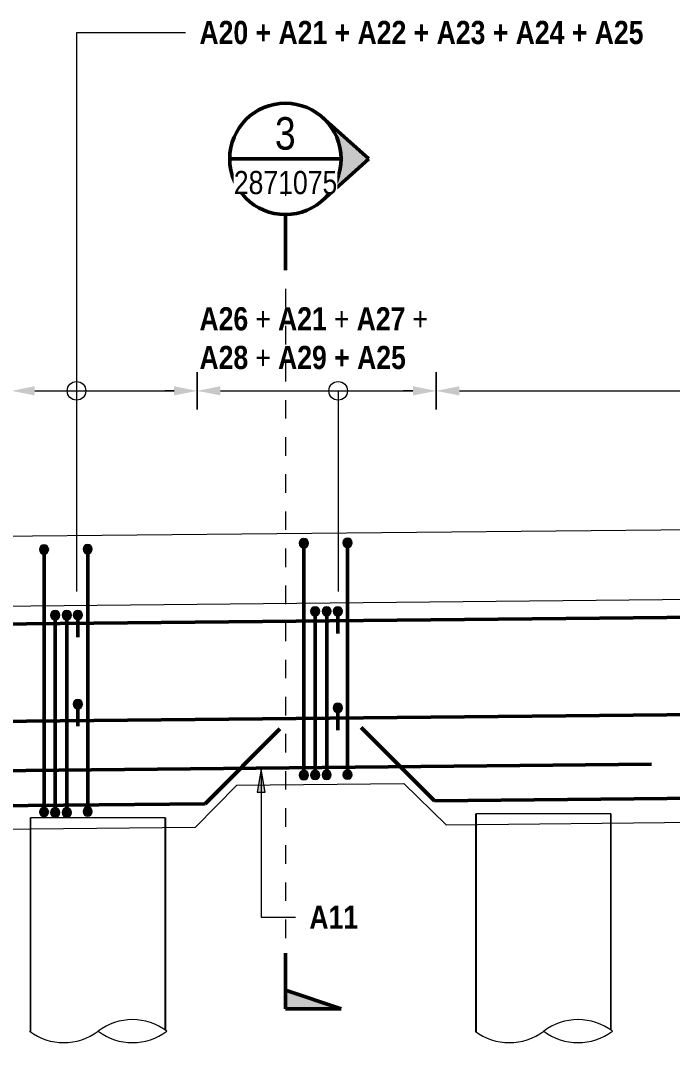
# Model space of a CAD drawing. Header units: metres. Extents: x 1652 to 1749, y -583 to 22.
# Drawn here: x 1698.56 to 1702.07, y 16.6 to 22.13 of the extents above; entities that cross this region are included whole.
import ezdxf

# ---------------------------------------------------------------- set-up
doc = ezdxf.new("R2010")
doc.units = ezdxf.units.M
doc.linetypes.add('Dot_Section Line', pattern=[0.02, 0, -0.02])
doc.linetypes.add('JacobsDash', pattern=[0.0045, 0.003, -0.0015])
for name, color, linetype, lineweight in [('BRIDGE-ABUTMENT-CONC', 7, 'Continuous', 50), ('D-BDGE', 7, 'Continuous', 13), ('D-BDGE-FLOOR', 7, 'Continuous', 50), ('D-BDGE-FNDN-LINES-18-HID', 7, 'JacobsDash', 18), ('D-BDGE-FNDN-PILE-CONC', 7, 'Continuous', 50), ('D-BDGE-LINE', 7, 'Continuous', 9), ('D-ENHA-ANNO-TEXT', 7, 'Continuous', 9), ('D-ENHA-GEN-LINE', 7, 'Continuous', 9), ('D-ENHA-TEXT', 7, 'Continuous', 9)]:
    doc.layers.add(name, color=color, linetype=linetype, lineweight=lineweight)
doc.styles.add('Arial Narrow', font='ARIALN.TTF', dxfattribs={"height": 0.125})
doc.styles.add('Arial Narrow_1', font='ARIALN.TTF', dxfattribs={"height": 0.175})
doc.styles.add('Arial Narrow_B', font='ARIALNB.TTF', dxfattribs={"height": 0.125})

# ---------------------------------------------------------------- blocks, each defined once
blk = doc.blocks.new('01_SFO_FRP_Pile_CastInPlace_CS - CAST-IN-PLACE PILE - 0750-V11-DRG-1075 - ABUTMENT A ELEVATION REINFORCEMENT')
at = {"layer": 'D-BDGE-FNDN-LINES-18-HID'}
for p, q in [((1658.1367, 17.7924), (1658.1367, 17.8497)), ((1658.1367, 17.8497), (1658.1374, 17.8497)), ((1658.8637, 17.8497), (1658.8643, 17.8497)), ((1658.8643, 17.8497), (1658.8643, 17.7996))]:
    blk.add_line(p, q, dxfattribs=at)
at = {"layer": 'D-BDGE-FNDN-PILE-CONC', "lineweight": 18}
for p, q in [((1658.8636, 17.8497), (1658.1374, 17.8497)), ((1658.1374, 17.8497), (1658.1374, 16.6746)), ((1658.8636, 16.6831), (1658.8636, 17.8497)), ((1658.1367, 16.6751), (1658.1367, 17.7923)), ((1658.8643, 17.7996), (1658.8643, 16.6827))]:
    blk.add_line(p, q, dxfattribs=at)
blk = doc.blocks.new('01_SFO_FRP_Pile_CastInPlace_CS - CAST-IN-PLACE PILE - 0750-V12-DRG-1075 - ABUTMENT A ELEVATION REINFORCEMENT')
at = {"layer": 'D-BDGE-FNDN-LINES-18-HID'}
for p, q in [((1655.7367, 17.7685), (1655.7367, 17.8278)), ((1655.7367, 17.8278), (1655.7373, 17.8278)), ((1656.4634, 17.8278), (1656.4641, 17.8278)), ((1656.4641, 17.8278), (1656.4641, 17.7757))]:
    blk.add_line(p, q, dxfattribs=at)
at = {"layer": 'D-BDGE-FNDN-PILE-CONC', "lineweight": 18}
for p, q in [((1656.4634, 17.8278), (1655.7374, 17.8278)), ((1655.7374, 17.8278), (1655.7374, 16.6745)), ((1656.4634, 16.6832), (1656.4634, 17.8278)), ((1655.7367, 16.675), (1655.7367, 17.7684)), ((1656.4641, 17.7757), (1656.4641, 16.6828))]:
    blk.add_line(p, q, dxfattribs=at)
blk = doc.blocks.new('CS_DET_Pile-Column_BreakLine - CS_Tubular BreakLine-5900672-DRG-1075 - ABUTMENT A ELEVATION REINFORCEMENT')
at = {"layer": 'D-BDGE-LINE', "lineweight": 18}
for centre, start, end in [((1654.6974, 16.4329), 52.9573, 127.0427), ((1654.3274, 16.9232), 232.9573, 307.0427), ((1654.6974, 16.9232), 232.9573, 307.0427)]:
    blk.add_arc(centre, 0.3071, start, end, dxfattribs=at)
blk = doc.blocks.new('CS_DET_Rebar Combined - Multiple Bar-6455306-DRG-1075 - ABUTMENT A ELEVATION REINFORCEMENT')
at = {"layer": 'D-BDGE-LINE'}
for points in [[(1655.8704, 18.8948), (1655.8769, 18.8957), (1655.8829, 18.8982), (1655.8881, 18.9022), (1655.8921, 18.9073), (1655.8946, 18.9134), (1655.8954, 18.9198), (1655.8946, 18.9263), (1655.8921, 18.9323), (1655.8881, 18.9375), (1655.8829, 18.9415), (1655.8769, 18.944), (1655.8704, 18.9448), (1655.8639, 18.944), (1655.8579, 18.9415), (1655.8527, 18.9375), (1655.8488, 18.9323), (1655.8463, 18.9263), (1655.8454, 18.9198), (1655.8463, 18.9134), (1655.8488, 18.9073), (1655.8527, 18.9022), (1655.8579, 18.8982), (1655.8639, 18.8957)], [(1655.8704, 17.8311), (1655.8769, 17.832), (1655.8829, 17.8344), (1655.8881, 17.8384), (1655.8921, 17.8436), (1655.8946, 17.8496), (1655.8953, 17.8569), (1655.8946, 17.8626), (1655.8921, 17.8686), (1655.8881, 17.8738), (1655.8829, 17.8778), (1655.8769, 17.8802), (1655.8704, 17.8811), (1655.8639, 17.8802), (1655.8579, 17.8778), (1655.8527, 17.8738), (1655.8488, 17.8686), (1655.8463, 17.8626), (1655.8454, 17.8561), (1655.8463, 17.8496), (1655.8488, 17.8436), (1655.8527, 17.8384), (1655.8579, 17.8344), (1655.8639, 17.832)]]:
    blk.add_hatch(color=256, dxfattribs=at).paths.add_polyline_path(points)
at = {"layer": 'D-BDGE-LINE', "lineweight": 50}
blk.add_line((1655.8704, 17.8811), (1655.8704, 18.8948), dxfattribs=at)
at = {"layer": 'D-BDGE-LINE'}
for centre, start, end in [((1655.8704, 18.9198), 90, 270), ((1655.8704, 18.9198), 270, 90), ((1655.8704, 17.8561), 90, 270), ((1655.8704, 17.8561), 270, 90)]:
    blk.add_arc(centre, 0.025, start, end, dxfattribs=at)
blk = doc.blocks.new('CS_DET_Rebar Combined - Multiple Bar-6455354-DRG-1075 - ABUTMENT A ELEVATION REINFORCEMENT')
at = {"layer": 'D-BDGE-LINE'}
for points in [[(1655.9329, 18.8955), (1655.9394, 18.8963), (1655.9454, 18.8988), (1655.9506, 18.9028), (1655.9546, 18.908), (1655.9571, 18.914), (1655.9579, 18.9205), (1655.9571, 18.9269), (1655.9546, 18.933), (1655.9506, 18.9381), (1655.9454, 18.9421), (1655.9394, 18.9446), (1655.9329, 18.9455), (1655.9264, 18.9446), (1655.9204, 18.9421), (1655.9152, 18.9381), (1655.9113, 18.933), (1655.9088, 18.9269), (1655.9079, 18.9205), (1655.9088, 18.914), (1655.9113, 18.908), (1655.9152, 18.9028), (1655.9204, 18.8988), (1655.9264, 18.8963)], [(1655.9329, 17.8311), (1655.9394, 17.832), (1655.9454, 17.8344), (1655.9506, 17.8384), (1655.9546, 17.8436), (1655.9571, 17.8496), (1655.9578, 17.8569), (1655.9571, 17.8626), (1655.9546, 17.8686), (1655.9506, 17.8738), (1655.9454, 17.8778), (1655.9394, 17.8802), (1655.9329, 17.8811), (1655.9264, 17.8802), (1655.9204, 17.8778), (1655.9152, 17.8738), (1655.9113, 17.8686), (1655.9088, 17.8626), (1655.9079, 17.8561), (1655.9088, 17.8496), (1655.9113, 17.8436), (1655.9152, 17.8384), (1655.9204, 17.8344), (1655.9264, 17.832)]]:
    blk.add_hatch(color=256, dxfattribs=at).paths.add_polyline_path(points)
at = {"layer": 'D-BDGE-LINE', "lineweight": 50}
blk.add_line((1655.9329, 17.8811), (1655.9329, 18.8955), dxfattribs=at)
at = {"layer": 'D-BDGE-LINE'}
for centre, start, end in [((1655.9329, 18.9205), 90, 270), ((1655.9329, 18.9205), 270, 90), ((1655.9329, 17.8561), 90, 270), ((1655.9329, 17.8561), 270, 90)]:
    blk.add_arc(centre, 0.025, start, end, dxfattribs=at)
blk = doc.blocks.new('CS_DET_Rebar Combined - Multiple Bar-6094156-DRG-1075 - ABUTMENT A ELEVATION REINFORCEMENT')
at = {"layer": 'D-BDGE-LINE'}
blk.add_hatch(color=256, dxfattribs=at).paths.add_polyline_path([(1654.4029, 18.8761), (1654.4094, 18.877), (1654.4154, 18.8795), (1654.4206, 18.8835), (1654.4246, 18.8886), (1654.4271, 18.8947), (1654.4279, 18.9011), (1654.4271, 18.9076), (1654.4246, 18.9136), (1654.4206, 18.9188), (1654.4154, 18.9228), (1654.4094, 18.9253), (1654.4029, 18.9261), (1654.3964, 18.9253), (1654.3904, 18.9228), (1654.3852, 18.9188), (1654.3813, 18.9136), (1654.3788, 18.9076), (1654.3779, 18.9011), (1654.3788, 18.8947), (1654.3813, 18.8886), (1654.3852, 18.8835), (1654.3904, 18.8795), (1654.3964, 18.877)])
at = {"layer": 'D-BDGE-LINE', "lineweight": 50}
blk.add_line((1654.4029, 18.7811), (1654.4029, 18.8761), dxfattribs=at)
at = {"layer": 'D-BDGE-LINE'}
for start, end in [(90, 270), (270, 90)]:
    blk.add_arc((1654.4029, 18.9011), 0.025, start, end, dxfattribs=at)
blk = doc.blocks.new('CS_DET_Rebar Combined - Multiple Bar-6452772-DRG-1075 - ABUTMENT A ELEVATION REINFORCEMENT')
at = {"layer": 'D-BDGE-LINE'}
for points in [[(1657.2104, 19.2832), (1657.2179, 19.2845), (1657.2229, 19.2866), (1657.2281, 19.2905), (1657.2321, 19.2957), (1657.2346, 19.3018), (1657.2354, 19.3082), (1657.2346, 19.3147), (1657.2321, 19.3207), (1657.2281, 19.3259), (1657.2229, 19.3299), (1657.2169, 19.3324), (1657.2104, 19.3332), (1657.2039, 19.3324), (1657.1979, 19.3299), (1657.1927, 19.3259), (1657.1888, 19.3207), (1657.1863, 19.3147), (1657.1854, 19.3082), (1657.1863, 19.3018), (1657.1888, 19.2957), (1657.1927, 19.2905), (1657.1979, 19.2866), (1657.2039, 19.2841)], [(1657.2104, 18.0331), (1657.2169, 18.034), (1657.2229, 18.0365), (1657.2281, 18.0404), (1657.2321, 18.0456), (1657.2346, 18.0516), (1657.2354, 18.0581), (1657.2346, 18.0646), (1657.2321, 18.0706), (1657.2281, 18.0758), (1657.2229, 18.0798), (1657.2169, 18.0823), (1657.2104, 18.0831), (1657.2039, 18.0823), (1657.1979, 18.0798), (1657.1927, 18.0758), (1657.1888, 18.0706), (1657.1863, 18.0646), (1657.1854, 18.0581), (1657.1863, 18.0516), (1657.1888, 18.0456), (1657.1927, 18.0404), (1657.1979, 18.0365), (1657.2039, 18.034)]]:
    blk.add_hatch(color=256, dxfattribs=at).paths.add_polyline_path(points)
at = {"layer": 'D-BDGE-LINE', "lineweight": 50}
blk.add_line((1657.2104, 18.0831), (1657.2104, 19.2832), dxfattribs=at)
at = {"layer": 'D-BDGE-LINE'}
for centre, start, end in [((1657.2104, 19.3082), 90, 270), ((1657.2104, 19.3082), 270, 90), ((1657.2104, 18.0581), 90, 270), ((1657.2104, 18.0581), 270, 90)]:
    blk.add_arc(centre, 0.025, start, end, dxfattribs=at)
blk = doc.blocks.new('CS_DET_Rebar Combined - Multiple Bar-6451897-DRG-1075 - ABUTMENT A ELEVATION REINFORCEMENT')
at = {"layer": 'D-BDGE-LINE'}
for points in [[(1657.2704, 18.9161), (1657.2769, 18.917), (1657.2829, 18.9194), (1657.2881, 18.9234), (1657.2921, 18.9286), (1657.2946, 18.9346), (1657.2954, 18.9411), (1657.2941, 18.9486), (1657.2921, 18.9536), (1657.2881, 18.9588), (1657.2829, 18.9628), (1657.2769, 18.9652), (1657.2704, 18.9661), (1657.2639, 18.9652), (1657.2579, 18.9628), (1657.2527, 18.9588), (1657.2488, 18.9536), (1657.2463, 18.9476), (1657.2454, 18.9411), (1657.2463, 18.9346), (1657.2488, 18.9286), (1657.2527, 18.9234), (1657.2579, 18.9194), (1657.2639, 18.917)], [(1657.2704, 18.0337), (1657.2769, 18.0346), (1657.2829, 18.0371), (1657.2881, 18.041), (1657.2921, 18.0462), (1657.2946, 18.0522), (1657.2954, 18.0587), (1657.2946, 18.0652), (1657.2921, 18.0712), (1657.2881, 18.0764), (1657.2829, 18.0804), (1657.2769, 18.0829), (1657.2704, 18.0837), (1657.2639, 18.0829), (1657.2579, 18.0804), (1657.2527, 18.0764), (1657.2488, 18.0712), (1657.2463, 18.0652), (1657.2454, 18.0587), (1657.2463, 18.0522), (1657.2488, 18.0462), (1657.2527, 18.041), (1657.2579, 18.0371), (1657.2639, 18.0346)]]:
    blk.add_hatch(color=256, dxfattribs=at).paths.add_polyline_path(points)
at = {"layer": 'D-BDGE-LINE', "lineweight": 50}
blk.add_line((1657.2704, 18.0837), (1657.2704, 18.9161), dxfattribs=at)
at = {"layer": 'D-BDGE-LINE'}
for centre, start, end in [((1657.2704, 18.9411), 90, 270), ((1657.2704, 18.9411), 270, 90), ((1657.2704, 18.0587), 90, 270), ((1657.2704, 18.0587), 270, 90)]:
    blk.add_arc(centre, 0.025, start, end, dxfattribs=at)
blk = doc.blocks.new('CS_DET_Rebar Combined - Multiple Bar-6451927-DRG-1075 - ABUTMENT A ELEVATION REINFORCEMENT')
at = {"layer": 'D-BDGE-LINE'}
for points in [[(1657.3329, 18.9161), (1657.3394, 18.917), (1657.3454, 18.9194), (1657.3506, 18.9234), (1657.3546, 18.9286), (1657.3571, 18.9346), (1657.3579, 18.9411), (1657.3566, 18.9486), (1657.3546, 18.9536), (1657.3506, 18.9588), (1657.3454, 18.9628), (1657.3394, 18.9652), (1657.3329, 18.9661), (1657.3264, 18.9652), (1657.3204, 18.9628), (1657.3152, 18.9588), (1657.3113, 18.9536), (1657.3088, 18.9476), (1657.3079, 18.9411), (1657.3088, 18.9346), (1657.3113, 18.9286), (1657.3152, 18.9234), (1657.3204, 18.9194), (1657.3264, 18.917)], [(1657.3329, 18.0343), (1657.3394, 18.0352), (1657.3454, 18.0377), (1657.3506, 18.0417), (1657.3546, 18.0468), (1657.3571, 18.0529), (1657.3579, 18.0593), (1657.3571, 18.0658), (1657.3546, 18.0718), (1657.3506, 18.077), (1657.3454, 18.081), (1657.3394, 18.0835), (1657.3329, 18.0843), (1657.3264, 18.0835), (1657.3204, 18.081), (1657.3152, 18.077), (1657.3113, 18.0718), (1657.3088, 18.0658), (1657.3079, 18.0593), (1657.3088, 18.0529), (1657.3113, 18.0468), (1657.3152, 18.0417), (1657.3204, 18.0377), (1657.3264, 18.0352)]]:
    blk.add_hatch(color=256, dxfattribs=at).paths.add_polyline_path(points)
at = {"layer": 'D-BDGE-LINE', "lineweight": 50}
blk.add_line((1657.3329, 18.0843), (1657.3329, 18.9161), dxfattribs=at)
at = {"layer": 'D-BDGE-LINE'}
for centre, start, end in [((1657.3329, 18.9411), 90, 270), ((1657.3329, 18.9411), 270, 90), ((1657.3329, 18.0593), 90, 270), ((1657.3329, 18.0593), 270, 90)]:
    blk.add_arc(centre, 0.025, start, end, dxfattribs=at)
blk = doc.blocks.new('CS_DET_Rebar Combined - Multiple Bar-6452812-DRG-1075 - ABUTMENT A ELEVATION REINFORCEMENT')
at = {"layer": 'D-BDGE-LINE'}
for points in [[(1657.4454, 19.2856), (1657.4519, 19.2864), (1657.4579, 19.2889), (1657.4631, 19.2929), (1657.4671, 19.2981), (1657.4696, 19.3041), (1657.4704, 19.3106), (1657.4696, 19.317), (1657.4671, 19.3231), (1657.4631, 19.3282), (1657.4579, 19.3322), (1657.4519, 19.3347), (1657.4454, 19.3356), (1657.4389, 19.3347), (1657.4329, 19.3322), (1657.4277, 19.3282), (1657.4238, 19.3231), (1657.4213, 19.317), (1657.4204, 19.3106), (1657.4213, 19.3041), (1657.4238, 19.2981), (1657.4277, 19.2929), (1657.4329, 19.2889), (1657.4389, 19.2864)], [(1657.4454, 18.0355), (1657.4519, 18.0363), (1657.4579, 18.0388), (1657.4631, 18.0428), (1657.4671, 18.048), (1657.4696, 18.054), (1657.4704, 18.0605), (1657.4696, 18.0669), (1657.4671, 18.073), (1657.4631, 18.0781), (1657.4579, 18.0821), (1657.4519, 18.0846), (1657.4454, 18.0855), (1657.4389, 18.0846), (1657.4329, 18.0821), (1657.4277, 18.0781), (1657.4238, 18.073), (1657.4213, 18.0669), (1657.4204, 18.0605), (1657.4213, 18.054), (1657.4238, 18.048), (1657.4277, 18.0428), (1657.4329, 18.0388), (1657.4389, 18.0363)]]:
    blk.add_hatch(color=256, dxfattribs=at).paths.add_polyline_path(points)
at = {"layer": 'D-BDGE-LINE', "lineweight": 50}
blk.add_line((1657.4454, 18.0855), (1657.4454, 19.2856), dxfattribs=at)
at = {"layer": 'D-BDGE-LINE'}
for centre, start, end in [((1657.4454, 19.3106), 90, 270), ((1657.4454, 19.3106), 270, 90), ((1657.4454, 18.0605), 90, 270), ((1657.4454, 18.0605), 270, 90)]:
    blk.add_arc(centre, 0.025, start, end, dxfattribs=at)
blk = doc.blocks.new('T2DExtentArrowReinf_v1 - Extent-6945294-DRG-1075 - ABUTMENT A ELEVATION REINFORCEMENT')
at = {"layer": 'D-BDGE-LINE'}
for p, q in [((1657.9225, 20.1394), (1657.9225, 20.0476)), ((1658.0475, 20.1294), (1686.459, 20.1294))]:
    blk.add_line(p, q, dxfattribs=at)
blk = doc.blocks.new('T2DExtentArrowReinf_v1 - Extent-6945831-DRG-1075 - ABUTMENT A ELEVATION REINFORCEMENT')
at = {"layer": 'D-BDGE-LINE'}
for p, q in [((1656.6357, 20.1394), (1656.6357, 20.0476)), ((1656.7607, 20.1294), (1657.7975, 20.1294)), ((1657.3949, 20.1294), (1657.3949, 19.0484)), ((1657.9225, 20.053), (1657.9225, 20.1294))]:
    blk.add_line(p, q, dxfattribs=at)
blk = doc.blocks.new('T2DExtentArrowReinf_v1 - Extent-7480746-DRG-1075 - ABUTMENT A ELEVATION REINFORCEMENT')
at = {"layer": 'D-BDGE-LINE'}
for p, q in [((1655.6357, 20.1394), (1655.6357, 20.0476)), ((1655.7607, 20.1294), (1656.5107, 20.1294)), ((1655.9854, 20.1294), (1655.9854, 19.0484)), ((1656.6357, 20.053), (1656.6357, 20.1294))]:
    blk.add_line(p, q, dxfattribs=at)
blk = doc.blocks.new('CS_DET_Rebar Combined - Multiple Bar-6975793-DRG-1075 - ABUTMENT A ELEVATION REINFORCEMENT')
at = {"layer": 'D-BDGE-LINE'}
for points in [[(1655.8104, 19.2493), (1655.8169, 19.2502), (1655.8229, 19.2527), (1655.8281, 19.2567), (1655.8321, 19.2618), (1655.8346, 19.2679), (1655.8354, 19.2743), (1655.8346, 19.2808), (1655.8321, 19.2868), (1655.8281, 19.292), (1655.8229, 19.296), (1655.8169, 19.2985), (1655.8104, 19.2993), (1655.8039, 19.2985), (1655.7979, 19.296), (1655.7927, 19.292), (1655.7888, 19.2868), (1655.7863, 19.2808), (1655.7854, 19.2743), (1655.7863, 19.2679), (1655.7888, 19.2618), (1655.7927, 19.2567), (1655.7979, 19.2527), (1655.8039, 19.2502)], [(1655.8104, 17.8343), (1655.8188, 17.836), (1655.8229, 17.8377), (1655.8281, 17.8417), (1655.8321, 17.8468), (1655.8346, 17.8529), (1655.8354, 17.8593), (1655.8346, 17.8658), (1655.8321, 17.8718), (1655.8281, 17.877), (1655.8229, 17.881), (1655.8169, 17.8835), (1655.8104, 17.8843), (1655.8039, 17.8835), (1655.7979, 17.881), (1655.7927, 17.877), (1655.7888, 17.8718), (1655.7863, 17.8658), (1655.7854, 17.8593), (1655.7863, 17.8529), (1655.7888, 17.8468), (1655.7927, 17.8417), (1655.7979, 17.8377), (1655.8039, 17.8352)]]:
    blk.add_hatch(color=256, dxfattribs=at).paths.add_polyline_path(points)
at = {"layer": 'D-BDGE-LINE', "lineweight": 50}
blk.add_line((1655.8104, 17.8843), (1655.8104, 19.2493), dxfattribs=at)
at = {"layer": 'D-BDGE-LINE'}
for centre, start, end in [((1655.8104, 19.2743), 90, 270), ((1655.8104, 19.2743), 270, 90), ((1655.8104, 17.8593), 90, 270), ((1655.8104, 17.8593), 270, 90)]:
    blk.add_arc(centre, 0.025, start, end, dxfattribs=at)
blk = doc.blocks.new('Section - sectionTail-4870194-DRG-1075 - ABUTMENT A ELEVATION REINFORCEMENT')
at = {"layer": 'D-ENHA-ANNO-TEXT'}
blk.add_hatch(color=256, dxfattribs=at).paths.add_polyline_path([(1683.3603, 16.2313), (1683.0603, 16.3313), (1683.0603, 16.2313)])
at = {"layer": 'D-ENHA-ANNO-TEXT', "lineweight": 50}
for p, q in [((1683.0603, 16.2313), (1683.0603, 16.5313)), ((1683.0603, 16.2313), (1683.0603, 16.3313)), ((1683.0603, 16.3313), (1683.3603, 16.2313)), ((1683.3603, 16.2313), (1683.0603, 16.2313))]:
    blk.add_line(p, q, dxfattribs=at)
blk = doc.blocks.new('Section - SectionHead-4898858-DRG-1075 - ABUTMENT A ELEVATION REINFORCEMENT')
at = {"layer": 'D-ENHA-ANNO-TEXT'}
h = blk.add_hatch(color=256, dxfattribs=at)
edge = h.paths.add_edge_path()
edge.add_line((1683.5103, 20.8369), (1683.2605, 20.6133))
edge.add_arc((1683.0603, 20.8369), 0.3, 311.8277, 408.1723)
edge.add_line((1683.2605, 21.0606), (1683.5103, 20.8369))
at = {"layer": 'D-ENHA-ANNO-TEXT', "lineweight": 50}
for p, q in [((1683.5103, 20.8369), (1683.2605, 21.0606)), ((1683.2605, 20.6133), (1683.5103, 20.8369)), ((1683.0603, 20.5369), (1683.0603, 20.2369))]:
    blk.add_line(p, q, dxfattribs=at)
for start, end in [(90, 270), (270, 90)]:
    blk.add_arc((1683.0603, 20.8369), 0.3, start, end, dxfattribs=at)

msp = doc.modelspace()

# ---------------------------------------------------------------- hatches: boundary and pattern name
at = {"layer": 'D-ENHA-GEN-LINE'}
for points in [[(1698.64, 20.1044), (1698.64, 20.1544), (1698.515, 20.1294)], [(1699.39, 20.1044), (1699.515, 20.1294), (1699.39, 20.1544)], [(1699.64, 20.1044), (1699.64, 20.1544), (1699.515, 20.1294)], [(1700.6768, 20.1044), (1700.8018, 20.1294), (1700.6768, 20.1544)], [(1700.9268, 20.1044), (1700.9268, 20.1544), (1700.8018, 20.1294)]]:
    msp.add_hatch(color=256, dxfattribs=at).paths.add_polyline_path(points)
at = {"layer": 'D-ENHA-TEXT'}
msp.add_hatch(color=256, dxfattribs=at).paths.add_polyline_path([(1699.8593, 18.0907), (1699.8372, 17.9657), (1699.8813, 17.9657)])

# ---------------------------------------------------------------- linework, layer by layer
at = {"layer": 'BRIDGE-ABUTMENT-CONC', "lineweight": 9}
for p, q in [((1708.7938, 19.0699), (1696.8651, 18.951)), ((1699.5062, 17.7773), (1699.729, 18.0045)), ((1699.729, 18.0045), (1700.6287, 18.0135)), ((1700.6287, 18.0135), (1700.856, 17.7907)), ((1700.856, 17.7907), (1708.7937, 17.8699)), ((1696.8651, 17.751), (1699.5062, 17.7773))]:
    msp.add_line(p, q, dxfattribs=at)
at = {"layer": 'D-BDGE', "lineweight": 50}
for p, q in [((1697.0741, 18.8591), (1706.9548, 18.9575)), ((1705.4047, 18.4166), (1697.0349, 18.3331)), ((1699.9606, 18.3068), (1699.5575, 17.9037)), ((1700.3976, 18.3154), (1700.7929, 17.9201)), ((1701.9623, 18.1168), (1698.3971, 18.0812)), ((1706.9547, 17.9816), (1700.7929, 17.9201)), ((1697.0357, 17.8786), (1699.5575, 17.9037))]:
    msp.add_line(p, q, dxfattribs=at)
at = {"layer": 'D-BDGE-FLOOR', "color": 252, "lineweight": 9, "true_color": 0x888888}
for p, q in [((1707.9436, 19.4384), (1696.8649, 19.3279)), ((1696.8649, 18.9529), (1707.9436, 19.0634))]:
    msp.add_line(p, q, dxfattribs=at)
at = {"layer": 'D-ENHA-ANNO-TEXT', "lineweight": 50}
msp.add_line((1699.6897, 21.3799), (1700.2897, 21.3799), dxfattribs=at)
at = {"layer": 'D-ENHA-GEN-LINE'}
for p, q in [((1699.515, 20.2294), (1699.515, 20.0294)), ((1699.515, 20.0294), (1699.515, 20.2294)), ((1700.8018, 20.2294), (1700.8018, 20.0294)), ((1700.8018, 20.0294), (1700.8018, 20.2294)), ((1698.64, 20.1294), (1698.69, 20.1294)), ((1699.39, 20.1294), (1699.34, 20.1294)), ((1699.64, 20.1294), (1699.69, 20.1294)), ((1700.6768, 20.1294), (1700.6268, 20.1294)), ((1700.9268, 20.1294), (1700.9768, 20.1294))]:
    msp.add_line(p, q, dxfattribs=at)
for centre in [(1698.8647, 20.1294), (1700.2742, 20.1294)]:
    msp.add_circle(centre, 0.05, dxfattribs=at)
at = {"layer": 'D-ENHA-TEXT'}
for p, q in [((1698.8658, 22.0612), (1699.4519, 22.0612)), ((1698.8658, 20.1293), (1698.8658, 22.0612)), ((1699.8593, 18.0907), (1699.8372, 17.9657)), ((1699.8813, 17.9657), (1699.8593, 18.0907)), ((1699.8593, 18.0907), (1699.8593, 17.2922)), ((1699.8372, 17.9657), (1699.8813, 17.9657)), ((1699.8593, 17.2922), (1700.0439, 17.2922))]:
    msp.add_line(p, q, dxfattribs=at)

# ---------------------------------------------------------------- block references
at = {"layer": 'D-BDGE-FNDN-LINES-18-HID'}
for name in ['01_SFO_FRP_Pile_CastInPlace_CS - CAST-IN-PLACE PILE - 0750-V12-DRG-1075 - ABUTMENT A ELEVATION REINFORCEMENT', '01_SFO_FRP_Pile_CastInPlace_CS - CAST-IN-PLACE PILE - 0750-V11-DRG-1075 - ABUTMENT A ELEVATION REINFORCEMENT']:
    msp.add_blockref(name, (42.8793, 0), dxfattribs=at)
at = {"layer": 'D-BDGE-LINE'}
for name, p in [('T2DExtentArrowReinf_v1 - Extent-7480746-DRG-1075 - ABUTMENT A ELEVATION REINFORCEMENT', (42.8793, 0)), ('T2DExtentArrowReinf_v1 - Extent-6945831-DRG-1075 - ABUTMENT A ELEVATION REINFORCEMENT', (42.8793, 0)), ('T2DExtentArrowReinf_v1 - Extent-6945294-DRG-1075 - ABUTMENT A ELEVATION REINFORCEMENT', (42.8793, 0)), ('CS_DET_Rebar Combined - Multiple Bar-6975793-DRG-1075 - ABUTMENT A ELEVATION REINFORCEMENT', (43.1143, 0.0023)), ('CS_DET_Rebar Combined - Multiple Bar-6452772-DRG-1075 - ABUTMENT A ELEVATION REINFORCEMENT', (42.8793, 0)), ('CS_DET_Rebar Combined - Multiple Bar-6452812-DRG-1075 - ABUTMENT A ELEVATION REINFORCEMENT', (42.8793, 0)), ('CS_DET_Rebar Combined - Multiple Bar-6975793-DRG-1075 - ABUTMENT A ELEVATION REINFORCEMENT', (42.8793, 0)), ('CS_DET_Rebar Combined - Multiple Bar-6455306-DRG-1075 - ABUTMENT A ELEVATION REINFORCEMENT', (42.8793, 0)), ('CS_DET_Rebar Combined - Multiple Bar-6455354-DRG-1075 - ABUTMENT A ELEVATION REINFORCEMENT', (42.8793, 0)), ('CS_DET_Rebar Combined - Multiple Bar-6094156-DRG-1075 - ABUTMENT A ELEVATION REINFORCEMENT', (44.4693, 0.0199)), ('CS_DET_Rebar Combined - Multiple Bar-6451897-DRG-1075 - ABUTMENT A ELEVATION REINFORCEMENT', (42.8793, 0)), ('CS_DET_Rebar Combined - Multiple Bar-6451927-DRG-1075 - ABUTMENT A ELEVATION REINFORCEMENT', (42.8793, 0)), ('CS_DET_Rebar Combined - Multiple Bar-6094156-DRG-1075 - ABUTMENT A ELEVATION REINFORCEMENT', (45.8693, 0.04)), ('CS_DET_Rebar Combined - Multiple Bar-6094156-DRG-1075 - ABUTMENT A ELEVATION REINFORCEMENT', (44.4693, -0.46)), ('CS_DET_Rebar Combined - Multiple Bar-6094156-DRG-1075 - ABUTMENT A ELEVATION REINFORCEMENT', (45.8693, -0.48)), ('CS_DET_Pile-Column_BreakLine - CS_Tubular BreakLine-5900672-DRG-1075 - ABUTMENT A ELEVATION REINFORCEMENT', (44.4687, 0)), ('CS_DET_Pile-Column_BreakLine - CS_Tubular BreakLine-5900672-DRG-1075 - ABUTMENT A ELEVATION REINFORCEMENT', (46.8688, 0))]:
    msp.add_blockref(name, p, dxfattribs=at)
at = {"layer": 'D-ENHA-ANNO-TEXT', "lineweight": 50}
for name, p in [('Section - SectionHead-4898858-DRG-1075 - ABUTMENT A ELEVATION REINFORCEMENT', (16.9294, 0.5429)), ('Section - sectionTail-4870194-DRG-1075 - ABUTMENT A ELEVATION REINFORCEMENT', (16.9294, 0.567))]:
    msp.add_blockref(name, p, dxfattribs=at)

# ---------------------------------------------------------------- texts
at = {"layer": 'D-ENHA-TEXT', "char_height": 0.125, "attachment_point": 1, "style": 'Arial Narrow_B', "bg_fill": 3, "box_fill_scale": 1, "bg_fill_color": 256, "bg_fill_transparency": 0}
for s, insert in [('A20 + A21 + A22 + A23 + A24 + A25', (1699.5269, 22.1237)), ('A11', (1700.1189, 17.3547))]:
    msp.add_mtext(s, dxfattribs=dict(at, insert=insert))
at = {"layer": 'D-ENHA-TEXT', "insert": (1699.5269, 20.5802), "char_height": 0.125, "attachment_point": 1, "style": 'Arial Narrow_B', "bg_fill": 3, "box_fill_scale": 1, "bg_fill_color": 256, "bg_fill_true_color": 13158600, "bg_fill_transparency": 0}
msp.add_mtext('A26 ', dxfattribs=at)

# ---------------------------------------------------------------- next in the draw order: texts
at = {"layer": 'D-ENHA-ANNO-TEXT', "insert": (1699.9335, 21.6047), "char_height": 0.175, "attachment_point": 1, "style": 'Arial Narrow_1', "bg_fill": 3, "box_fill_scale": 1, "bg_fill_color": 256, "bg_fill_transparency": 0}
msp.add_mtext('3', dxfattribs=at)
at = {"layer": 'D-ENHA-TEXT', "char_height": 0.125, "attachment_point": 1, "bg_fill": 3, "box_fill_scale": 1, "bg_fill_color": 256, "bg_fill_true_color": 13158600, "bg_fill_transparency": 0}
for s, insert, style in [('+ ', (1699.8279, 20.5802), 'Arial Narrow'), ('A28 ', (1699.5269, 20.3718), 'Arial Narrow_B')]:
    msp.add_mtext(s, dxfattribs=dict(at, insert=insert, style=style))

# ---------------------------------------------------------------- next in the draw order: texts
for s, insert, style in [('A21 ', (1699.9502, 20.5802), 'Arial Narrow_B'), ('+ ', (1699.8279, 20.3718), 'Arial Narrow')]:
    msp.add_mtext(s, dxfattribs=dict(at, insert=insert, style=style))

# ---------------------------------------------------------------- next in the draw order: texts
for s, insert, style in [('+ ', (1700.2512, 20.5802), 'Arial Narrow'), ('A29 + A25', (1699.9502, 20.3718), 'Arial Narrow_B')]:
    msp.add_mtext(s, dxfattribs=dict(at, insert=insert, style=style))

# ---------------------------------------------------------------- next in the draw order: linework, layer by layer
at = {"layer": 'D-ENHA-ANNO-TEXT', "color": 7, "linetype": 'Dot_Section Line', "true_color": 0xffffff}
msp.add_line((1699.9897, 21.2799), (1699.9897, 17.0982), dxfattribs=at)

# ---------------------------------------------------------------- next in the draw order: texts
at = {"layer": 'D-ENHA-TEXT', "insert": (1700.3736, 20.5802), "char_height": 0.125, "attachment_point": 1, "style": 'Arial Narrow_B', "bg_fill": 3, "box_fill_scale": 1, "bg_fill_color": 256, "bg_fill_true_color": 13158600, "bg_fill_transparency": 0}
msp.add_mtext('A27 ', dxfattribs=at)

# ---------------------------------------------------------------- next in the draw order: texts
at = {"layer": 'D-ENHA-ANNO-TEXT', "insert": (1699.712, 21.3147), "char_height": 0.125, "attachment_point": 1, "style": 'Arial Narrow', "bg_fill": 3, "box_fill_scale": 1, "bg_fill_color": 256, "bg_fill_true_color": 13158600, "bg_fill_transparency": 0}
msp.add_mtext('2871075', dxfattribs=at)
at = {"layer": 'D-ENHA-TEXT', "insert": (1700.6745, 20.5802), "char_height": 0.125, "attachment_point": 1, "style": 'Arial Narrow', "bg_fill": 3, "box_fill_scale": 1, "bg_fill_color": 256, "bg_fill_true_color": 13158600, "bg_fill_transparency": 0}
msp.add_mtext('+ ', dxfattribs=at)

doc.saveas('drawing.dxf')
